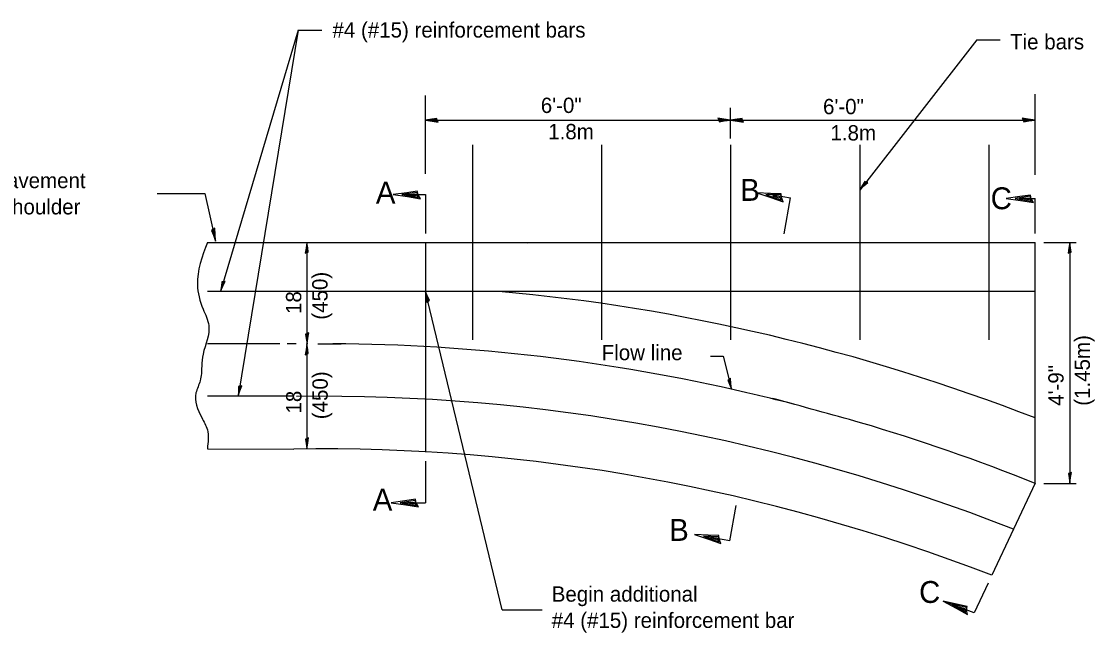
# Model space of a CAD drawing. Extents: x 116921 to 126621, y 61351 to 76334.
# Drawn here: x 121560.1 to 122050, y 65379.4 to 65658.6 of the extents above; entities that cross this region are included whole.
import ezdxf

# ---------------------------------------------------------------- set-up
doc = ezdxf.new("R2010")
doc.units = 0
doc.layers.add('Sheets_General Details', color=7, linetype='Continuous')

msp = doc.modelspace()

# ---------------------------------------------------------------- linework, layer by layer
at = {"layer": 'Sheets_General Details'}
for p, q in [((121686.45, 65654.52), (121650.99, 65535.23)), ((121686.45, 65654.52), (121659.06, 65487.31)), ((121686.45, 65654.52), (121697.17, 65654.52)), ((121996.2, 65650.22), (121942.81, 65581.56)), ((121996.2, 65650.22), (122006.93, 65650.22)), ((121744.5, 65589.01), (121744.5, 65624.73)), ((122022.88, 65588.49), (122022.88, 65625.33)), ((121883.87, 65605.12), (121883.87, 65619.09)), ((121744.5, 65613.48), (121883.87, 65613.48)), ((121883.87, 65613.48), (122022.88, 65613.48)), ((121765.99, 65602.15), (121765.99, 65513.1)), ((121824.93, 65602.15), (121824.93, 65513.1)), ((121883.87, 65602.15), (121883.87, 65513.1)), ((121942.81, 65602.15), (121942.81, 65513.1)), ((122001.75, 65602.15), (122001.75, 65513.1)), ((121622.12, 65579.93), (121643.9, 65579.93)), ((121643.9, 65579.93), (121648.74, 65558.14)), ((121733.77, 65579.43), (121744.5, 65579.43)), ((121744.5, 65579.43), (121744.5, 65561.63)), ((121900.68, 65579.81), (121911.13, 65577.97)), ((121908.24, 65561.57), (121911.13, 65577.97)), ((122015.54, 65577.63), (122022.88, 65577.63)), ((122022.88, 65561.63), (122022.88, 65577.63)), ((121644.98, 65557.63), (122022.88, 65557.63)), ((121684.44, 65557.63), (121684.44, 65557.63)), ((121690.45, 65557.63), (121690.45, 65533.23)), ((121744.5, 65557.63), (121744.5, 65461.74)), ((121791.08, 65557.63), (121791.08, 65557.63)), ((121791.08, 65556.99), (121791.08, 65556.99)), ((121897.73, 65557.63), (121897.73, 65557.63)), ((122022.88, 65447.57), (122022.88, 65557.63)), ((122026.88, 65557.63), (122041.64, 65557.63)), ((122038.67, 65557.63), (122038.67, 65495.11)), ((122022.88, 65535.23), (121644.98, 65535.23)), ((121779.53, 65389.78), (121744.5, 65535.22)), ((121690.45, 65533.23), (121690.45, 65499.4)), ((121678.03, 65511.24), (121644.98, 65511.24)), ((121685.5, 65511.24), (121681.45, 65511.24)), ((121874.63, 65505.6), (121880.49, 65505.6)), ((121880.49, 65505.6), (121884.32, 65490.55)), ((121690.45, 65499.4), (121690.45, 65463.29)), ((122038.67, 65495.11), (122038.67, 65447.54)), ((121684.44, 65487.31), (121644.98, 65487.31)), ((121644.98, 65463.38), (121684.44, 65463.21)), ((121744.5, 65457.74), (121744.5, 65438.72)), ((122022.88, 65447.57), (122003.13, 65405.55)), ((122026.88, 65447.54), (122041.64, 65447.54)), ((121733.77, 65438.72), (121744.5, 65438.72)), ((121883.51, 65421.33), (121886.34, 65437.38)), ((121883.51, 65421.33), (121873.06, 65423.17)), ((122001.45, 65401.93), (121995.11, 65388.45)), ((121995.11, 65388.45), (121980.89, 65393.77)), ((121779.53, 65389.78), (121797.83, 65389.78))]:
    msp.add_line(p, q, dxfattribs=at)
for points in [[(121749.92, 65613.4), (121749.74, 65614.21), (121747.44, 65613.86), (121744.5, 65613.48), (121747.64, 65613.05), (121750.4, 65612.57), (121749.92, 65613.4), (121749.68, 65613.94), (121746.48, 65613.48), (121749.97, 65612.87), (121749.46, 65613.55), (121747.99, 65613.46), (121749.4, 65613.25)], [(121878.45, 65613.56), (121878.63, 65612.75), (121880.93, 65613.1), (121883.87, 65613.48), (121880.73, 65613.92), (121877.97, 65614.4), (121878.45, 65613.56), (121878.69, 65613.03), (121881.89, 65613.49), (121878.4, 65614.1), (121878.91, 65613.41), (121880.38, 65613.51), (121878.97, 65613.72)], [(121889.3, 65613.4), (121889.12, 65614.21), (121886.82, 65613.86), (121883.87, 65613.48), (121887.02, 65613.05), (121889.78, 65612.57), (121889.3, 65613.4), (121889.05, 65613.94), (121885.86, 65613.48), (121889.35, 65612.87), (121888.84, 65613.55), (121887.37, 65613.46), (121888.78, 65613.25)], [(122017.46, 65613.56), (122017.64, 65612.75), (122019.93, 65613.1), (122022.88, 65613.48), (122019.73, 65613.92), (122016.97, 65614.4), (122017.46, 65613.56), (122017.7, 65613.03), (122020.9, 65613.49), (122017.4, 65614.1), (122017.92, 65613.41), (122019.39, 65613.51), (122017.97, 65613.72)], [(121945.69, 65585.14), (121945.05, 65585.44), (121944.09, 65583.73), (121942.81, 65581.56), (121944.74, 65583.44), (121946.5, 65585.03), (121945.69, 65585.14), (121945.2, 65585.26), (121943.85, 65582.88), (121946.08, 65584.9), (121945.35, 65584.91), (121944.65, 65583.88), (121945.52, 65584.71)], [(121741.22, 65579.29), (121740.83, 65581.01), (121735.98, 65580.27), (121729.74, 65579.46), (121736.4, 65578.55), (121742.24, 65577.52), (121741.22, 65579.29), (121740.7, 65580.43), (121733.93, 65579.45), (121741.33, 65578.15), (121740.24, 65579.61), (121737.13, 65579.41), (121740.12, 65578.96)], [(121907.07, 65578.1), (121906.98, 65579.85), (121902.08, 65579.97), (121895.79, 65580.26), (121902.19, 65578.2), (121907.77, 65576.18), (121907.07, 65578.1), (121906.76, 65579.3), (121899.92, 65579.52), (121906.98, 65576.95), (121906.16, 65578.58), (121903.06, 65578.92), (121905.93, 65577.96)], [(122021.08, 65577.56), (122020.69, 65579.27), (122015.84, 65578.53), (122009.6, 65577.73), (122016.26, 65576.81), (122022.1, 65575.79), (122021.08, 65577.56), (122020.56, 65578.69), (122013.79, 65577.72), (122021.19, 65576.42), (122020.1, 65577.87), (122016.99, 65577.68), (122019.98, 65577.22)], [(121647.64, 65563.45), (121646.89, 65563.1), (121647.73, 65560.94), (121648.74, 65558.14), (121648.48, 65561.31), (121648.35, 65564.11), (121647.64, 65563.45), (121647.17, 65563.1), (121648.32, 65560.08), (121648.16, 65563.63), (121647.6, 65562.97), (121648.01, 65561.56), (121647.91, 65562.98)], [(121690.38, 65553.04), (121691.07, 65553.19), (121690.77, 65555.13), (121690.45, 65557.63), (121690.08, 65554.96), (121689.67, 65552.63), (121690.38, 65553.04), (121690.83, 65553.24), (121690.44, 65555.95), (121689.92, 65552.99), (121690.51, 65553.43), (121690.43, 65554.67), (121690.25, 65553.47)], [(122038.6, 65553.04), (122039.29, 65553.19), (122038.99, 65555.13), (122038.67, 65557.63), (122038.3, 65554.96), (122037.89, 65552.63), (122038.6, 65553.04), (122039.06, 65553.24), (122038.67, 65555.95), (122038.15, 65552.99), (122038.73, 65553.43), (122038.65, 65554.67), (122038.47, 65553.47)], [(121652.36, 65539.62), (121651.66, 65539.66), (121651.39, 65537.72), (121650.99, 65535.23), (121652.1, 65537.68), (121653.16, 65539.81), (121652.36, 65539.62), (121651.87, 65539.55), (121651.47, 65536.84), (121652.82, 65539.53), (121652.13, 65539.28), (121651.85, 65538.06), (121652.37, 65539.16)], [(121745.79, 65530.81), (121746.39, 65531.16), (121745.54, 65532.93), (121744.5, 65535.22), (121744.93, 65532.56), (121745.23, 65530.21), (121745.79, 65530.81), (121746.16, 65531.14), (121744.99, 65533.61), (121745.36, 65530.63), (121745.79, 65531.22), (121745.35, 65532.39), (121745.53, 65531.19)], [(121690.53, 65515.86), (121689.85, 65515.71), (121690.14, 65513.77), (121690.47, 65511.27), (121690.83, 65513.94), (121691.24, 65516.27), (121690.53, 65515.86), (121690.08, 65515.66), (121690.47, 65512.95), (121690.99, 65515.91), (121690.41, 65515.47), (121690.49, 65514.23), (121690.67, 65515.42)], [(121690.38, 65506.68), (121691.07, 65506.83), (121690.77, 65508.77), (121690.45, 65511.27), (121690.08, 65508.61), (121689.67, 65506.27), (121690.38, 65506.68), (121690.84, 65506.88), (121690.45, 65509.59), (121689.93, 65506.63), (121690.51, 65507.07), (121690.43, 65508.31), (121690.25, 65507.12)], [(121659.87, 65491.83), (121659.17, 65491.79), (121659.15, 65489.82), (121659.06, 65487.31), (121659.85, 65489.88), (121660.64, 65492.12), (121659.87, 65491.83), (121659.39, 65491.7), (121659.34, 65488.96), (121660.33, 65491.8), (121659.68, 65491.46), (121659.56, 65490.22), (121659.93, 65491.38)], [(121883.25, 65495.02), (121882.63, 65494.7), (121883.39, 65492.89), (121884.32, 65490.55), (121884.02, 65493.23), (121883.84, 65495.59), (121883.25, 65495.02), (121882.86, 65494.71), (121883.91, 65492.18), (121883.68, 65495.18), (121883.23, 65494.61), (121883.61, 65493.42), (121883.49, 65494.63)], [(121690.51, 65467.88), (121689.83, 65467.72), (121690.12, 65465.78), (121690.45, 65463.29), (121690.81, 65465.95), (121691.22, 65468.29), (121690.51, 65467.88), (121690.06, 65467.67), (121690.45, 65464.96), (121690.97, 65467.92), (121690.39, 65467.49), (121690.47, 65466.24), (121690.65, 65467.44)], [(122038.74, 65452.13), (122038.05, 65451.98), (122038.35, 65450.04), (122038.67, 65447.54), (122039.04, 65450.21), (122039.45, 65452.54), (122038.74, 65452.13), (122038.28, 65451.93), (122038.67, 65449.22), (122039.19, 65452.18), (122038.61, 65451.74), (122038.69, 65450.5), (122038.87, 65451.7)], [(121740.36, 65438.55), (121739.97, 65440.26), (121735.12, 65439.52), (121728.88, 65438.72), (121735.54, 65437.8), (121741.38, 65436.78), (121740.36, 65438.55), (121739.84, 65439.68), (121733.07, 65438.71), (121740.47, 65437.41), (121739.38, 65438.86), (121736.27, 65438.67), (121739.26, 65438.21)], [(121878.61, 65421.99), (121878.53, 65423.74), (121873.62, 65423.86), (121867.34, 65424.14), (121873.74, 65422.09), (121879.31, 65420.06), (121878.61, 65421.99), (121878.3, 65423.19), (121871.46, 65423.41), (121878.53, 65420.84), (121877.7, 65422.47), (121874.61, 65422.81), (121877.48, 65421.85)], [(121991.59, 65389.59), (121991.83, 65391.33), (121987.02, 65392.34), (121980.89, 65393.77), (121986.81, 65390.58), (121991.92, 65387.58), (121991.59, 65389.59), (121991.5, 65390.83), (121984.82, 65392.29), (121991.3, 65388.48), (121990.78, 65390.23), (121987.8, 65391.13), (121990.45, 65389.66)]]:
    msp.add_lwpolyline(points, dxfattribs=at)
for centre, major_axis, start_param, end_param in [((121701.43, 63757.89), (0, -1780.76), 2.87859, 3.079551), ((121707.22, 63755.89), (0, -1755.26), 3.14253, 3.151315), ((121697.35, 63756.06), (0, -1755.26), 2.981825, 3.137618), ((121697.35, 63756.06), (0, -1731.29), 2.875913, 3.151315), ((121697.34, 63756.06), (0, -1755.26), 2.964141, 2.981823), ((121683.89, 63759.66), (0, -1755.26), 2.944061, 2.960784), ((121703.91, 63754.14), (0, -1755.26), 2.944061, 2.960784), ((121697.34, 63756.06), (0, -1755.26), 2.871183, 2.938562), ((121697.34, 63756.06), (0, -1707.25), 2.88073, 3.152477)]:
    msp.add_ellipse(centre, major_axis=major_axis, ratio=0.694444, start_param=start_param, end_param=end_param, dxfattribs=at)
msp.add_spline([(121644.98, 65557.63), (121640.43, 65538.33), (121643.03, 65527.13), (121645.63, 65519.68), (121643.03, 65506.57), (121642.38, 65501), (121641.73, 65494.45), (121639.78, 65488.84), (121642.38, 65477.65), (121644.98, 65472.04), (121644.98, 65463.38)], degree=3, dxfattribs=at)

# ---------------------------------------------------------------- texts
for s, height, rotation, p in [('#4 (#15) reinforcement bars', 7, 360, (121702.09, 65651.19)), ('Tie bars', 7, 360, (122011.42, 65645.79)), ('6\'-0"', 7, 360, (121797.2, 65616.74)), ('6\'-0"', 7, 360, (121926.04, 65616.18)), ('1.8m', 7, 360, (121800.59, 65604.74)), ('1.8m', 7, 360, (121929.43, 65604.18)), ('Edge of pavement', 7, 360, (121513.43, 65582.41)), ('A', 10, 360, (121721.92, 65575.38)), ('B', 10, 360, (121888.25, 65576.61)), ('C', 10, 360, (122002.58, 65572.78)), ('or paved shoulder', 7, 360, (121512.11, 65570.41)), ('(450)', 7, 90, (121699.85, 65522.33)), (' 18', 7, 90, (121687.85, 65522.33)), ('Flow line', 7, 360, (121824.99, 65503.82)), ('(1.45m)', 7, 90, (122047.88, 65483)), ('4\'-9"', 7, 90, (122035.88, 65483)), ('(450)', 7, 90, (121699.93, 65476.85)), (' 18', 7, 90, (121687.93, 65476.85)), ('A', 10, 360, (121720.5, 65435.1)), ('B', 10, 360, (121855.83, 65421.27)), ('C', 10, 360, (121969.9, 65392.93)), ('Begin additional', 7, 360, (121802.18, 65393.5)), ('#4 (#15) reinforcement bar', 7, 360, (121802.18, 65381.5))]:
    msp.add_text(s, height=height, rotation=rotation, dxfattribs=at).set_placement(p)

doc.saveas('drawing.dxf')
